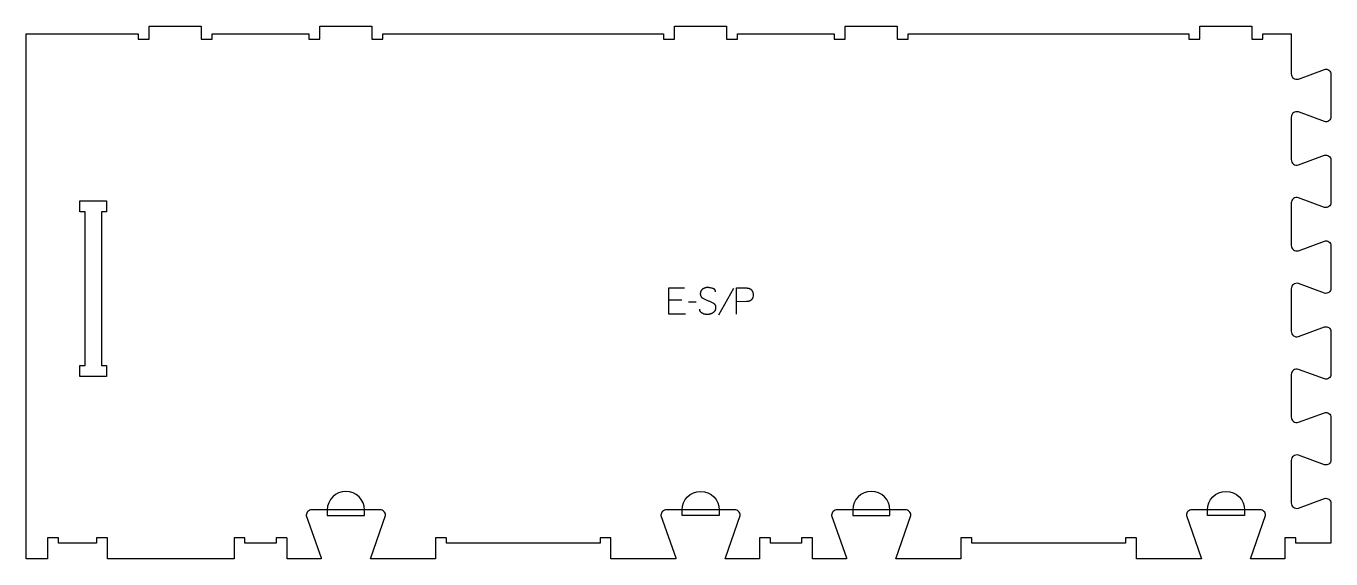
# Model space of a CAD drawing. Extents: x -731 to 759, y -309 to 299.
import ezdxf

# ---------------------------------------------------------------- set-up
doc = ezdxf.new("R2010")
doc.units = 0
for name, color, linetype in [('1_ANYTOOL_1MMDEEP_LABELS_S', 2, 'CONTINUOUS'), ('3_ANYTOOL_CUTTHROUGH_INSID', 4, 'CONTINUOUS'), ('4_ANYTOOL_CUTTHROUGH_OUTSI', 5, 'CONTINUOUS'), ('5_ANYTOOL_HALF_MILL_9MM_IN', 3, 'CONTINUOUS')]:
    doc.layers.add(name, color=color, linetype=linetype)

msp = doc.modelspace()

# ---------------------------------------------------------------- linework, layer by layer
at = {"layer": '1_ANYTOOL_1MMDEEP_LABELS_S'}
for p, q in [((17.7, -13.9), (3, -13.9)), ((76.7, -0.5), (59.5, -31.2)), ((34.2, -16.1), (25.4, -16.2))]:
    msp.add_line(p, q, dxfattribs=at)
for points in [[(21.9, -30), (3, -30), (3, 0), (20.8, 0)], [(56.4, -4.6), (56.4, -4.4), (56.4, -4.3), (56.4, -4.2), (56.4, -4.1), (56.4, -4), (56.4, -3.9), (56.3, -3.9), (56.3, -3.8), (56.3, -3.7), (56.3, -3.6), (56.3, -3.5), (56.3, -3.4), (56.2, -3.4), (56.2, -3.3), (56.2, -3.2), (56.2, -3.1), (56.1, -3), (56.1, -3), (56.1, -2.9), (56, -2.8), (56, -2.7), (56, -2.7), (55.9, -2.6), (55.9, -2.5), (55.9, -2.5), (55.8, -2.4), (55.8, -2.3), (55.7, -2.3), (55.7, -2.2), (55.6, -2.1), (55.6, -2.1), (55.5, -2), (55.5, -1.9), (55.4, -1.9), (55.4, -1.8), (55.3, -1.8), (55.2, -1.7), (55.2, -1.7), (55.1, -1.6), (55, -1.5), (55, -1.5), (54.9, -1.4), (54.8, -1.4), (54.8, -1.3), (54.7, -1.3), (54.6, -1.2), (54.5, -1.2), (54.5, -1.2), (54.4, -1.1), (54.3, -1.1), (54.2, -1), (54.1, -0.9), (53.9, -0.9), (53.7, -0.8), (53.5, -0.7), (53.3, -0.7), (53.1, -0.6), (52.3, -0.4), (51.5, -0.2), (50.7, 0), (50, 0.1), (49.6, 0.2), (49.2, 0.2), (48.8, 0.3), (48.5, 0.3), (48.1, 0.3), (47.7, 0.3), (47.4, 0.3), (47, 0.3), (46.8, 0.3), (46.6, 0.3), (46.4, 0.3), (46.2, 0.3), (46.1, 0.3), (45.9, 0.3), (45.7, 0.3), (45.5, 0.2), (45.3, 0.2), (45.1, 0.2), (44.9, 0.1), (44.8, 0.1), (44.6, 0), (44.4, 0), (44.2, -0.1), (44, -0.1), (43.9, -0.2), (43.7, -0.2), (43.5, -0.3), (43.4, -0.4), (43.2, -0.5), (43, -0.5), (42.8, -0.6), (42.7, -0.7), (42.5, -0.8), (42.4, -0.9), (42.2, -1), (42, -1.1), (41.9, -1.2), (41.7, -1.3), (41.6, -1.4), (41.4, -1.5), (41.2, -1.6), (41.1, -1.7), (41, -1.9), (40.8, -2), (40.7, -2.1), (40.6, -2.2), (40.4, -2.4), (40.3, -2.5), (40.2, -2.6), (40.1, -2.8), (40, -2.9), (39.9, -3.1), (39.8, -3.2), (39.7, -3.4), (39.6, -3.5), (39.5, -3.7), (39.5, -3.9), (39.4, -4), (39.3, -4.2), (39.3, -4.4), (39.2, -4.5), (39.2, -4.7), (39.1, -4.9), (39.1, -5.1), (39, -5.3), (39, -5.5), (39, -5.7), (39, -5.9), (38.9, -6.1), (38.9, -6.3), (38.9, -6.5), (38.9, -6.7), (38.9, -6.9), (38.9, -7.1), (38.9, -7.3), (39, -7.5), (39, -7.7), (39, -7.9), (39, -8.1), (39.1, -8.3), (39.1, -8.5), (39.2, -8.7), (39.2, -8.8), (39.3, -9), (39.3, -9.1), (39.4, -9.2), (39.4, -9.3), (39.5, -9.4), (39.5, -9.4), (39.5, -9.5), (39.6, -9.6), (39.6, -9.7), (39.7, -9.8), (39.7, -9.8), (39.8, -9.9), (39.8, -10), (39.9, -10.1), (39.9, -10.1), (40, -10.2), (40, -10.3), (40.1, -10.4), (40.1, -10.4), (40.2, -10.5), (40.3, -10.6), (40.3, -10.6), (40.4, -10.7), (40.4, -10.8), (40.5, -10.8), (40.6, -11), (40.8, -11.1), (40.9, -11.2), (41.1, -11.3), (41.2, -11.4), (41.4, -11.5), (41.6, -11.6), (41.7, -11.7), (42.5, -12.1), (43.2, -12.5), (43.9, -12.9), (44.7, -13.2), (45.5, -13.6), (46.3, -13.9), (47.1, -14.3), (47.9, -14.6), (48.7, -14.9), (49.5, -15.2), (50.3, -15.5), (51.1, -15.9), (51.8, -16.3), (52.6, -16.7), (53.3, -17.1), (54, -17.5), (54.1, -17.6), (54.3, -17.7), (54.4, -17.8), (54.5, -17.9), (54.6, -17.9), (54.7, -18), (54.7, -18.1), (54.8, -18.1), (54.9, -18.2), (54.9, -18.3), (55, -18.3), (55.1, -18.4), (55.1, -18.5), (55.2, -18.5), (55.2, -18.6), (55.3, -18.7), (55.4, -18.8), (55.4, -18.8), (55.5, -18.9), (55.5, -19), (55.6, -19.1), (55.6, -19.1), (55.7, -19.2), (55.7, -19.3), (55.7, -19.4), (55.8, -19.5), (55.8, -19.5), (55.9, -19.6), (55.9, -19.7), (55.9, -19.8), (56, -19.9), (56, -20), (56, -20.1), (56.1, -20.1), (56.1, -20.2), (56.1, -20.3), (56.2, -20.4), (56.2, -20.6), (56.3, -20.8), (56.3, -21), (56.3, -21.2), (56.3, -21.4), (56.4, -21.6), (56.4, -21.8), (56.4, -22), (56.4, -22.2), (56.4, -22.5), (56.4, -22.7), (56.4, -22.9), (56.3, -23.2), (56.3, -23.4), (56.3, -23.6), (56.2, -23.8), (56.2, -24), (56.2, -24.3), (56.1, -24.5), (56, -24.7), (56, -24.9), (55.9, -25.1), (55.8, -25.3), (55.8, -25.5), (55.7, -25.6), (55.6, -25.8), (55.5, -26), (55.4, -26.2), (55.3, -26.4), (55.2, -26.5), (55.1, -26.7), (55, -26.9), (54.9, -27), (54.7, -27.2), (54.6, -27.3), (54.5, -27.5), (54.3, -27.6), (54.2, -27.7), (54, -27.9), (53.9, -28), (53.7, -28.1), (53.5, -28.3), (53.4, -28.4), (53.2, -28.5), (52.8, -28.7), (52.5, -28.9), (52.1, -29.1), (51.7, -29.3), (51.3, -29.5), (51, -29.6), (50.6, -29.7), (50.4, -29.8), (50.2, -29.9), (50, -29.9), (49.8, -30), (49.6, -30), (49.4, -30.1), (49.2, -30.1), (49, -30.1), (48.6, -30.2), (48.2, -30.3), (47.8, -30.3), (47.4, -30.3), (47, -30.3), (46.6, -30.3), (46.2, -30.3), (45.8, -30.3), (45.4, -30.3), (45, -30.2), (44.6, -30.1), (44.2, -30.1), (43.8, -30), (43.4, -29.9), (43.1, -29.8), (42.7, -29.6), (42.3, -29.5), (42, -29.3), (41.6, -29.2), (41.3, -29), (40.9, -28.8), (40.8, -28.7), (40.6, -28.6), (40.4, -28.5), (40.3, -28.4), (40.1, -28.3), (40, -28.2), (39.9, -28), (39.7, -27.9), (39.6, -27.8), (39.5, -27.7), (39.4, -27.5), (39.3, -27.4), (39.2, -27.3), (39.2, -27.3), (39.1, -27.2), (39.1, -27.1), (39, -27.1), (39, -27), (38.9, -26.9), (38.9, -26.8), (38.8, -26.8), (38.8, -26.7), (38.7, -26.6), (38.7, -26.5), (38.7, -26.5), (38.6, -26.4), (38.6, -26.3), (38.6, -26.2), (38.5, -26.2), (38.5, -26.1), (38.5, -26), (38.5, -25.9), (38.4, -25.7), (38.4, -25.6), (38.3, -25.4), (38.3, -25.2), (38.3, -25.1), (38.2, -24.9), (38.2, -24.7), (38.2, -24.5), (38.2, -24.3), (38.2, -24.1)]]:
    msp.add_lwpolyline(points, dxfattribs=at)
msp.add_lwpolyline([(80.2, -30), (80.2, 0), (85.2, 0), (90.3, 0), (91.3, 0), (92.2, 0), (92.6, -0.1), (93, -0.1), (93.3, -0.1), (93.5, -0.2), (93.7, -0.2), (93.8, -0.2), (94, -0.2), (94.1, -0.3), (94.2, -0.3), (94.3, -0.3), (94.4, -0.4), (94.6, -0.4), (94.7, -0.4), (94.8, -0.5), (94.9, -0.5), (95, -0.6), (95.1, -0.6), (95.2, -0.7), (95.3, -0.7), (95.4, -0.8), (95.5, -0.8), (95.6, -0.9), (95.7, -1), (95.8, -1), (95.9, -1.1), (96, -1.2), (96.1, -1.2), (96.2, -1.3), (96.3, -1.4), (96.4, -1.5), (96.5, -1.5), (96.6, -1.6), (96.7, -1.7), (96.8, -1.8), (96.9, -1.9), (97.2, -2.2), (97.3, -2.3), (97.5, -2.5), (97.6, -2.7), (97.8, -2.9), (97.9, -3.1), (98.1, -3.3), (98.2, -3.5), (98.3, -3.8), (98.4, -4), (98.5, -4.2), (98.6, -4.4), (98.7, -4.7), (98.8, -4.9), (98.8, -5.1), (98.9, -5.4), (99, -5.6), (99, -5.8), (99.1, -6.4), (99.2, -7), (99.3, -7.6, -0.127625), (98.9, -10.7), (98.8, -11), (98.7, -11.3), (98.6, -11.4), (98.6, -11.5), (98.5, -11.7), (98.5, -11.8), (98.4, -11.9), (98.3, -12.1), (98.3, -12.2), (98.2, -12.3), (98.1, -12.4), (98, -12.6), (98, -12.7), (97.9, -12.8), (97.8, -12.9), (97.7, -13), (97.6, -13.1), (97.5, -13.2), (97.5, -13.4), (97.4, -13.5), (97.3, -13.6), (97.2, -13.7), (97.1, -13.7), (97, -13.8), (96.9, -13.9), (96.8, -14), (96.7, -14.1), (96.6, -14.2), (96.4, -14.3), (96.3, -14.4), (96.2, -14.4), (96.1, -14.5), (96, -14.6), (95.9, -14.7), (95.7, -14.7), (95.6, -14.8), (95.5, -14.9), (95.4, -14.9), (95.2, -15), (95.1, -15), (95, -15.1), (94.8, -15.1), (94.7, -15.2), (94.5, -15.2), (94.4, -15.3), (94.3, -15.3), (94.1, -15.4), (94, -15.4), (93.7, -15.5), (93.4, -15.5), (93, -15.6), (92.7, -15.6), (92.4, -15.7), (92, -15.7), (91.7, -15.7), (80.2, -15.8)], format="xyb", dxfattribs=at)
at = {"layer": '3_ANYTOOL_CUTTHROUGH_INSID'}
msp.add_lwpolyline([(-663.6, -88.5), (-663.6, 87), (-669.6, 87), (-669.6, 99.5), (-639.1, 99.5), (-639.1, 87), (-645.1, 87), (-645.1, -88.5), (-639.1, -88.5), (-639.1, -101), (-669.6, -101), (-669.6, -88.5)], close=True, dxfattribs=at)
at = {"layer": '4_ANYTOOL_CUTTHROUGH_OUTSI'}
msp.add_lwpolyline([(713.8, 244.5, 0.502397), (721.9, 238.5, 0.015604), (721.9, 238.5), (751.7, 249.5, -0.501976), (759.1, 244), (759.1, 195.5, -0.501976), (751.7, 190), (721.9, 201, 0.015611), (721.9, 201, 0.502397), (713.8, 195), (713.8, 146.5, 0.502397), (721.9, 140.5, 0.015604), (721.9, 140.5), (751.7, 151.5, -0.501976), (759.1, 146), (759.1, 97.5, -0.501976), (751.7, 92), (721.9, 103, 0.015611), (721.9, 103, 0.502397), (713.8, 97), (713.8, 48.5, 0.502397), (721.9, 42.5, 0.015604), (721.9, 42.5), (751.7, 53.5, -0.501976), (759.1, 48), (759.1, -0.5, -0.501976), (751.7, -6), (721.9, 5, 0.015611), (721.9, 5, 0.502397), (713.8, -1), (713.8, -49.5, 0.502397), (721.9, -55.5, 0.015604), (721.9, -55.5), (751.7, -44.5, -0.501976), (759.1, -50), (759.1, -98.5, -0.501976), (751.7, -104), (721.9, -93, 0.015611), (721.9, -93, 0.502397), (713.8, -99), (713.8, -147.5, 0.502397), (721.9, -153.5, 0.015604), (721.9, -153.5), (751.7, -142.5, -0.501976), (759.1, -148), (759.1, -196.5, -0.501976), (751.7, -202), (721.9, -191, 0.015611), (721.9, -191, 0.502397), (713.8, -197), (713.8, -245.5, 0.502397), (721.9, -251.5, 0.015604), (721.9, -251.5), (751.7, -240.5, -0.501977), (759.1, -246), (759.1, -291.5), (718.9, -291.5), (718.9, -285.7, 0.414214), (718.7, -285.5), (706.7, -285.5, 0.414214), (706.4, -285.7), (706.4, -309.5), (667.3, -309.5), (667.6, -308.1), (684.5, -259.8), (684.5, -259.7, 0.414214), (678.2, -253.5), (600.2, -253.5, 0.414214), (594, -259.7), (594, -259.8), (610.9, -308.1), (611.1, -309.5), (536.9, -309.5), (536.9, -285.7, 0.414214), (536.7, -285.5), (524.7, -285.5, 0.414214), (524.4, -285.7), (524.4, -291.5), (348.9, -291.5), (348.9, -285.7, 0.414214), (348.7, -285.5), (336.7, -285.5, 0.414214), (336.4, -285.7), (336.4, -309.5), (262.2, -309.5), (262.5, -308.1), (279.4, -259.8), (279.4, -259.7, 0.414214), (273.1, -253.5), (195.1, -253.5, 0.414214), (188.9, -259.7), (188.9, -259.8), (205.8, -308.1), (206, -309.5), (166.9, -309.5), (166.9, -285.7, 0.414214), (166.7, -285.5), (154.7, -285.5, 0.414214), (154.4, -285.7), (154.4, -291.5), (118.9, -291.5), (118.9, -285.7, 0.414214), (118.7, -285.5), (106.7, -285.5, 0.414214), (106.4, -285.7), (106.4, -309.5), (67.3, -309.5), (67.6, -308.1), (84.5, -259.8), (84.5, -259.7, 0.414214), (78.2, -253.5), (0.2, -253.5, 0.414214), (-6, -259.7), (-6, -259.8), (10.9, -308.1), (11.1, -309.5), (-63.1, -309.5), (-63.1, -285.7, 0.414214), (-63.3, -285.5), (-75.3, -285.5, 0.414214), (-75.6, -285.7), (-75.6, -291.5), (-251.1, -291.5), (-251.1, -285.7, 0.414214), (-251.3, -285.5), (-263.3, -285.5, 0.414214), (-263.6, -285.7), (-263.6, -309.5), (-337.8, -309.5), (-337.5, -308.1), (-320.6, -259.8), (-320.6, -259.7, 0.414214), (-326.9, -253.5), (-404.9, -253.5, 0.414214), (-411.1, -259.7), (-411.1, -259.8), (-394.2, -308.1), (-394, -309.5), (-433.1, -309.5), (-433.1, -285.7, 0.414214), (-433.3, -285.5), (-445.3, -285.5, 0.414214), (-445.6, -285.7), (-445.6, -291.5), (-481.1, -291.5), (-481.1, -285.7, 0.414214), (-481.3, -285.5), (-493.3, -285.5, 0.414214), (-493.6, -285.7), (-493.6, -309.5), (-638.1, -309.5), (-638.1, -285.7, 0.414214), (-638.3, -285.5), (-650.3, -285.5, 0.414214), (-650.6, -285.7), (-650.6, -291.5), (-694.1, -291.5), (-694.1, -285.7, 0.414214), (-694.3, -285.5), (-706.3, -285.5, 0.414214), (-706.6, -285.7), (-706.6, -309.5), (-731.1, -309.5), (-731.1, 290), (-603.1, 290), (-603.1, 284.3, 0.414214), (-602.8, 284), (-590.8, 284, 0.414214), (-590.6, 284.3), (-590.6, 299), (-531.1, 299), (-531.1, 284.3, 0.414214), (-530.8, 284), (-518.8, 284, 0.414214), (-518.6, 284.3), (-518.6, 290), (-408.1, 290), (-408.1, 284.3, 0.414214), (-407.8, 284), (-395.8, 284, 0.414214), (-395.6, 284.3), (-395.6, 299), (-336.1, 299), (-336.1, 284.3, 0.414214), (-335.8, 284), (-323.8, 284, 0.414214), (-323.6, 284.3), (-323.6, 290), (-3.1, 290), (-3.1, 284.3, 0.414214), (-2.8, 284), (9.2, 284, 0.414214), (9.4, 284.3), (9.4, 299), (68.9, 299), (68.9, 284.3, 0.414214), (69.2, 284), (81.2, 284, 0.414214), (81.4, 284.3), (81.4, 290), (191.9, 290), (191.9, 284.3, 0.414214), (192.2, 284), (204.2, 284, 0.414214), (204.4, 284.3), (204.4, 299), (263.9, 299), (263.9, 284.3, 0.414214), (264.2, 284), (276.2, 284, 0.414214), (276.4, 284.3), (276.4, 290), (596.9, 290), (596.9, 284.3, 0.414214), (597.2, 284), (609.2, 284, 0.414214), (609.4, 284.3), (609.4, 299), (668.9, 299), (668.9, 284.3, 0.414214), (669.2, 284), (681.2, 284, 0.414214), (681.4, 284.3), (681.4, 290), (713.8, 290)], format="xyb", close=True, dxfattribs=at)
at = {"layer": '5_ANYTOOL_HALF_MILL_9MM_IN'}
for points in [[(-344.6, -253.7, 1), (-387.1, -253.7), (-387.1, -260), (-344.6, -260)], [(18, -253.7, -1), (60.5, -253.7), (60.5, -260), (18, -260)], [(255.4, -253.7, 1), (212.9, -253.7), (212.9, -260), (255.4, -260)], [(618, -253.7, -1), (660.5, -253.7), (660.5, -260), (618, -260)]]:
    msp.add_lwpolyline(points, format="xyb", close=True, dxfattribs=at)

doc.saveas('drawing.dxf')
